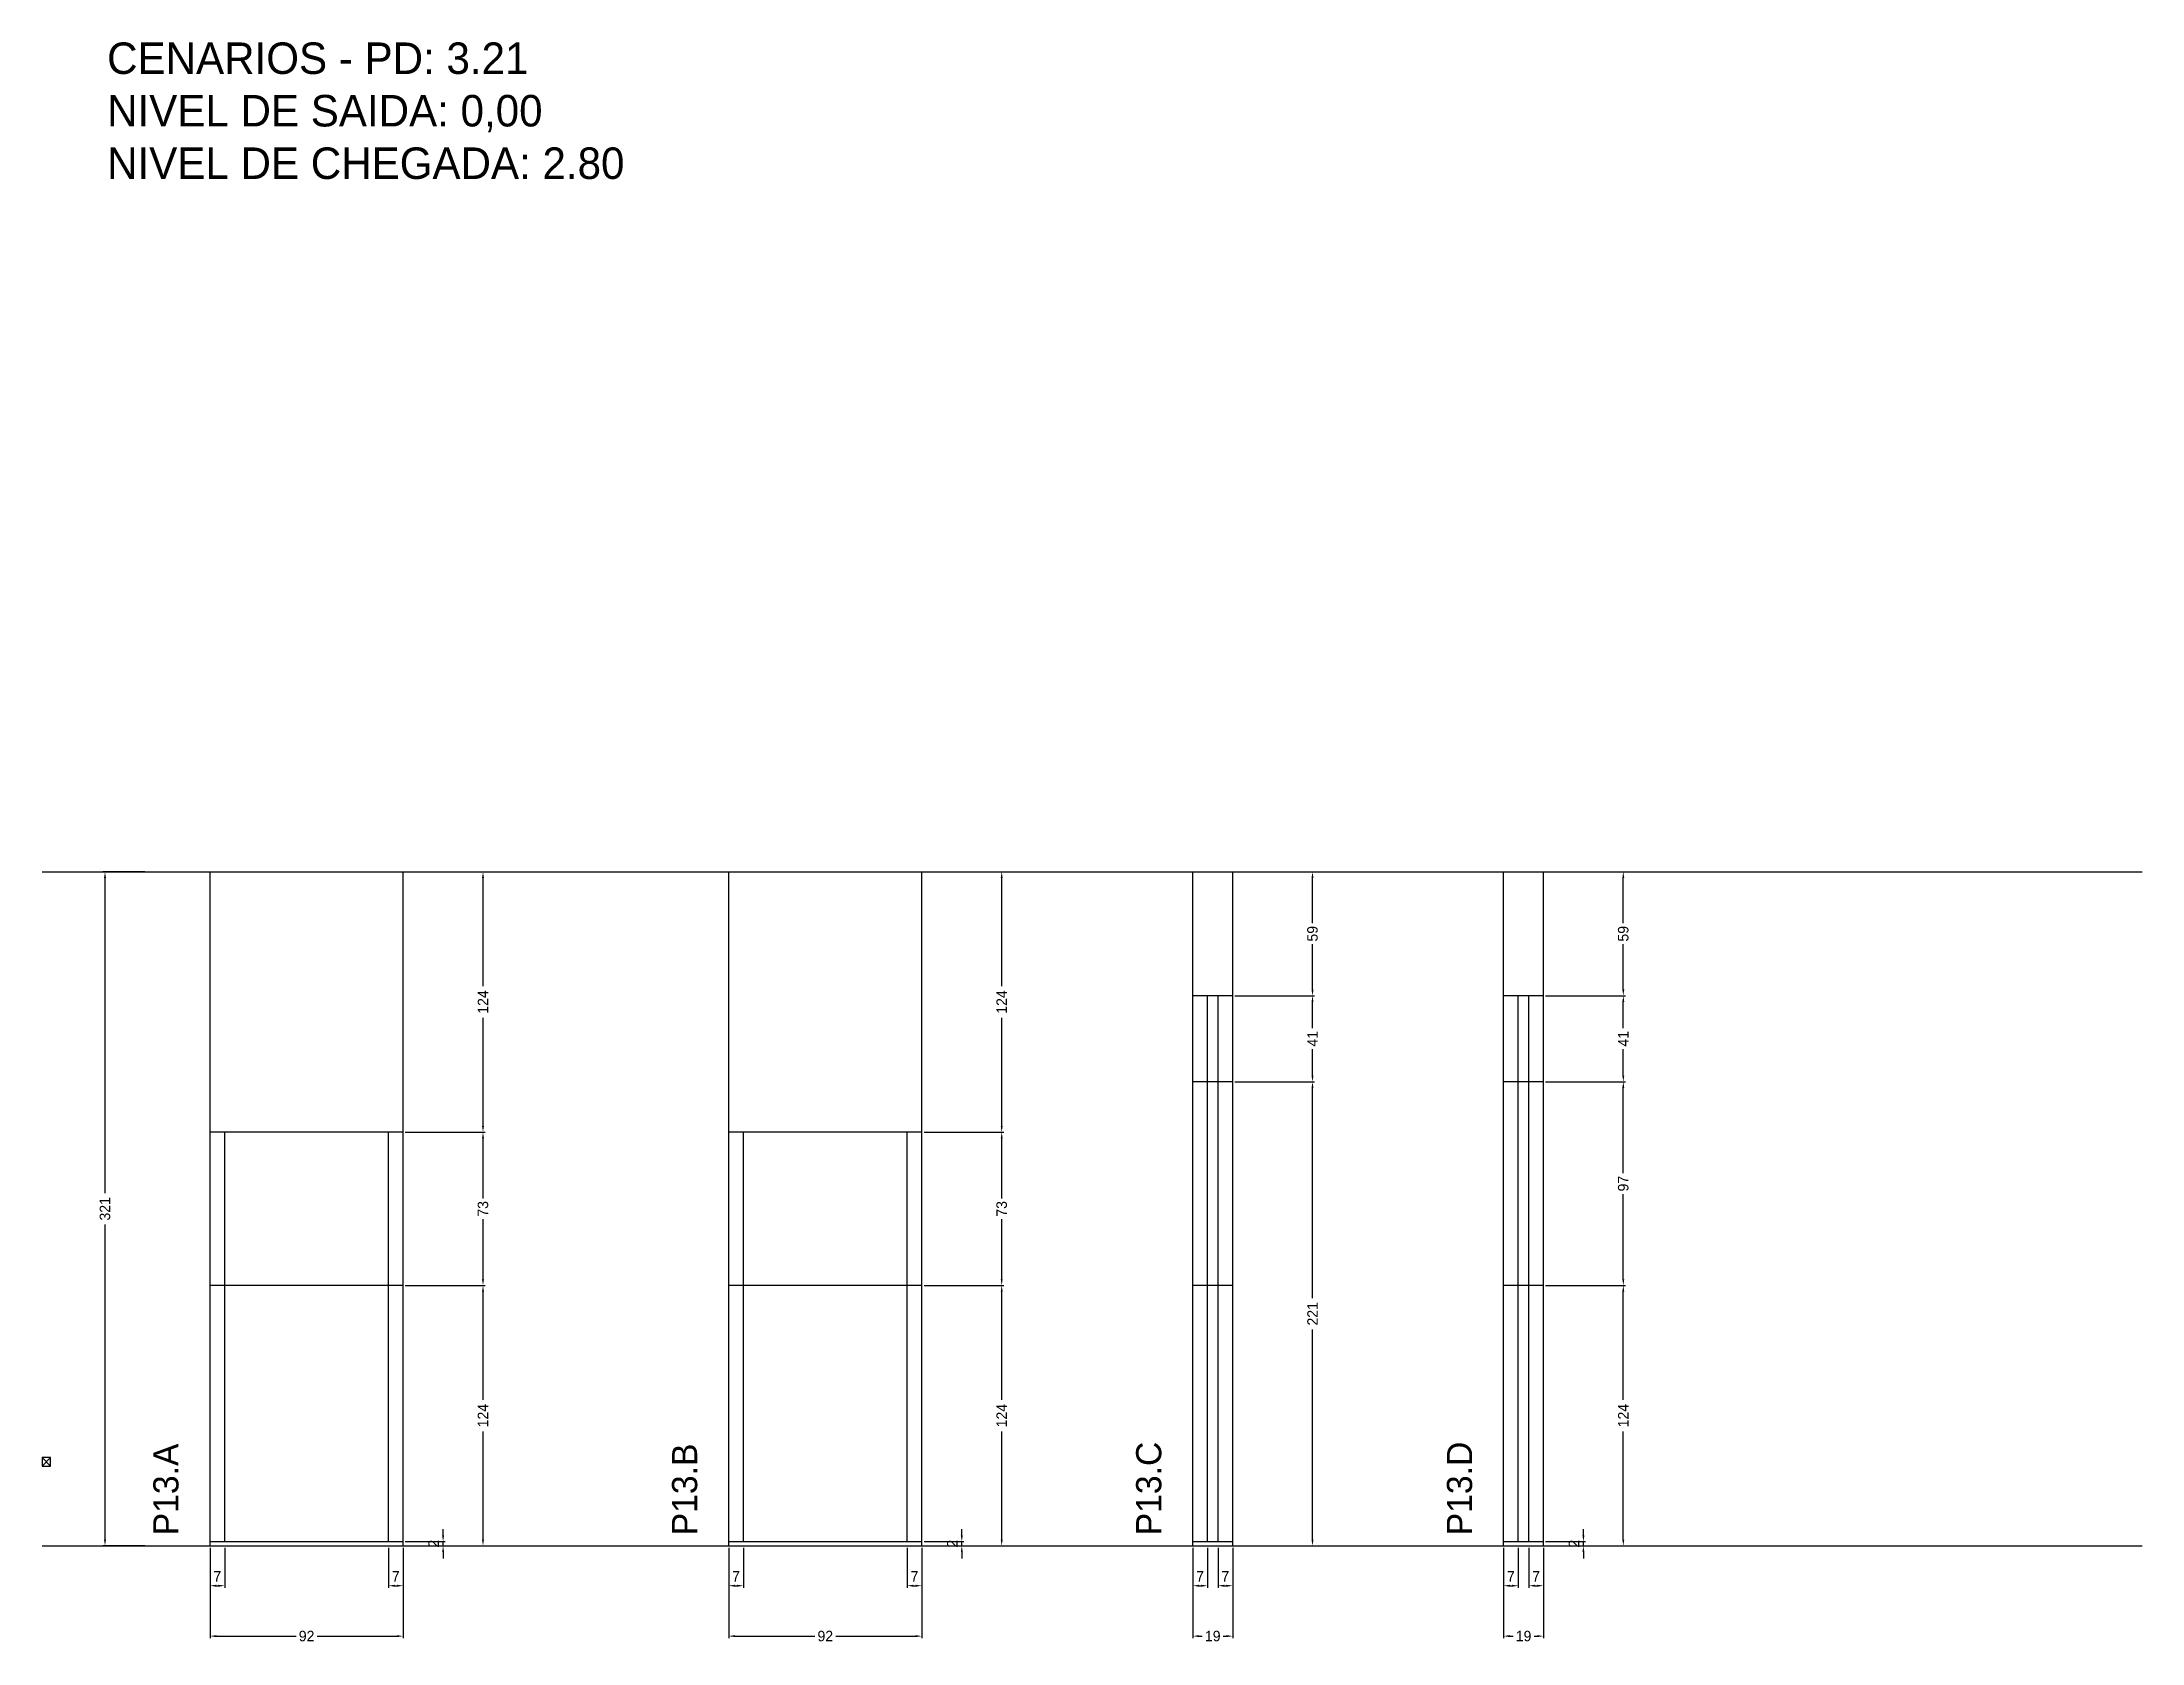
# Model space of a CAD drawing. Header units: centimetres. Extents: x 0 to 1000, y -467 to 295.
import ezdxf

# ---------------------------------------------------------------- set-up
doc = ezdxf.new("R2010")
doc.units = ezdxf.units.CM
doc.linetypes.add('DASHED', pattern=[2, -2])
for name, color, linetype in [('COTA', 241, 'Continuous'), ('NOMENCLATURA', 7, 'Continuous'), ('Nível', 160, 'Continuous'), ('Painéis', 200, 'Continuous'), ('SARR_2.2x7', 40, 'Continuous')]:
    doc.layers.add(name, color=color, linetype=linetype)
doc.dimstyles.new('PAINEL-NOVA', dxfattribs={"dimtxt": 5, "dimasz": 3, "dimexe": 1, "dimexo": 1, "dimgap": 1, "dimtad": 1, "dimcen": 2.5, "dimazin": 3, "dimtfac": 1, "dimtmove": 0, "dimatfit": 3})

# ---------------------------------------------------------------- blocks, each defined once
blk = doc.blocks.new('_CLOSEDFILLED')
at = {"color": 0, "linetype": 'BYBLOCK'}
blk.add_solid([(-1, 0.16), (0, 0), (-1, -0.16)], dxfattribs=at)
blk = doc.blocks.new('*D1')
for p, q in [((49, -100), (29, -100)), ((30, -253), (30, -103)), ((30, -418), (30, -268)), ((49, -421), (29, -421))]:
    blk.add_line(p, q)
at = {"layer": 'Defpoints'}
for p in [(50, -100), (30, -421), (50, -421)]:
    blk.add_point(p, dxfattribs=at)
at = {"layer": 'COTA', "xscale": 3, "yscale": 3}
for p, rotation in [((30, -100), 90), ((30, -421), 270)]:
    blk.add_blockref('_CLOSEDFILLED', p, dxfattribs=dict(at, rotation=rotation))
at = {"layer": 'COTA', "insert": (30, -260.5), "char_height": 5, "attachment_point": 5, "rotation": 90}
blk.add_mtext('321', dxfattribs=at)
blk = doc.blocks.new('MULDURA')
at = {"layer": 'Paineis'}
for p, q in [((0, 0), (4, 4)), ((4, 0), (0, 4))]:
    blk.add_line(p, q, dxfattribs=at)
blk.add_lwpolyline([(0, 0), (4, 0), (4, 4), (0, 4)], close=True, dxfattribs=at)
blk = doc.blocks.new('*D3')
at = {"color": 4}
for p, q in [((173, -297), (211, -297)), ((210, -351.5), (210, -300)), ((210, -418), (210, -366.5)), ((173, -421), (211, -421))]:
    blk.add_line(p, q, dxfattribs=at)
at = {"layer": 'Defpoints'}
for p in [(172, -297), (172, -421), (210, -421)]:
    blk.add_point(p, dxfattribs=at)
at = {"layer": 'COTA', "color": 4, "xscale": 3, "yscale": 3}
for p, rotation in [((210, -297), 90), ((210, -421), 270)]:
    blk.add_blockref('_CLOSEDFILLED', p, dxfattribs=dict(at, rotation=rotation))
at = {"layer": 'COTA', "color": 4, "insert": (210, -359), "char_height": 5, "attachment_point": 5, "rotation": 90}
blk.add_mtext('124', dxfattribs=at)
blk = doc.blocks.new('*D4')
at = {"color": 4}
for p, q in [((173, -224), (211, -224)), ((210, -255.5), (210, -227)), ((210, -294), (210, -265.5)), ((173, -297), (211, -297))]:
    blk.add_line(p, q, dxfattribs=at)
at = {"layer": 'Defpoints'}
for p in [(172, -224), (172, -297), (210, -297)]:
    blk.add_point(p, dxfattribs=at)
at = {"layer": 'COTA', "color": 4, "xscale": 3, "yscale": 3}
for p, rotation in [((210, -224), 90), ((210, -297), 270)]:
    blk.add_blockref('_CLOSEDFILLED', p, dxfattribs=dict(at, rotation=rotation))
at = {"layer": 'COTA', "color": 4, "insert": (210, -260.5), "char_height": 5, "attachment_point": 5, "rotation": 90}
blk.add_mtext('73', dxfattribs=at)
blk = doc.blocks.new('*D5')
at = {"color": 4}
for p, q in [((173, -100), (211, -100)), ((210, -154.5), (210, -103)), ((210, -221), (210, -169.5)), ((173, -224), (211, -224))]:
    blk.add_line(p, q, dxfattribs=at)
at = {"layer": 'Defpoints'}
for p in [(172, -100), (172, -224), (210, -224)]:
    blk.add_point(p, dxfattribs=at)
at = {"layer": 'COTA', "color": 4, "xscale": 3, "yscale": 3}
for p, rotation in [((210, -100), 90), ((210, -224), 270)]:
    blk.add_blockref('_CLOSEDFILLED', p, dxfattribs=dict(at, rotation=rotation))
at = {"layer": 'COTA', "color": 4, "insert": (210, -162), "char_height": 5, "attachment_point": 5, "rotation": 90}
blk.add_mtext('124', dxfattribs=at)
blk = doc.blocks.new('*D6')
at = {"color": 4}
for p, q in [((80, -422), (80, -441)), ((87, -422), (87, -441)), ((83, -440), (84, -440))]:
    blk.add_line(p, q, dxfattribs=at)
at = {"layer": 'Defpoints'}
for p in [(80, -421), (87, -421), (80, -440)]:
    blk.add_point(p, dxfattribs=at)
at = {"layer": 'COTA', "color": 4, "xscale": 3, "yscale": 3, "rotation": 180}
blk.add_blockref('_CLOSEDFILLED', (80, -440), dxfattribs=at)
at = {"layer": 'COTA', "color": 4, "xscale": 3, "yscale": 3}
blk.add_blockref('_CLOSEDFILLED', (87, -440), dxfattribs=at)
at = {"layer": 'COTA', "color": 4, "insert": (83.5, -435.5), "char_height": 5, "attachment_point": 5}
blk.add_mtext('7', dxfattribs=at)
blk = doc.blocks.new('*D7')
at = {"color": 4}
for p, q in [((165, -422), (165, -441)), ((172, -422), (172, -441)), ((168, -440), (169, -440))]:
    blk.add_line(p, q, dxfattribs=at)
at = {"layer": 'Defpoints'}
for p in [(165, -421), (172, -421), (165, -440)]:
    blk.add_point(p, dxfattribs=at)
at = {"layer": 'COTA', "color": 4, "xscale": 3, "yscale": 3, "rotation": 180}
blk.add_blockref('_CLOSEDFILLED', (165, -440), dxfattribs=at)
at = {"layer": 'COTA', "color": 4, "xscale": 3, "yscale": 3}
blk.add_blockref('_CLOSEDFILLED', (172, -440), dxfattribs=at)
at = {"layer": 'COTA', "color": 4, "insert": (168.5, -435.5), "char_height": 5, "attachment_point": 5}
blk.add_mtext('7', dxfattribs=at)
blk = doc.blocks.new('*D8')
at = {"color": 4}
for p, q in [((80, -422), (80, -465)), ((172, -422), (172, -465)), ((83, -464), (121, -464)), ((131, -464), (169, -464))]:
    blk.add_line(p, q, dxfattribs=at)
at = {"layer": 'Defpoints'}
for p in [(80, -421), (172, -421), (80, -464)]:
    blk.add_point(p, dxfattribs=at)
at = {"layer": 'COTA', "color": 4, "xscale": 3, "yscale": 3, "rotation": 180}
blk.add_blockref('_CLOSEDFILLED', (80, -464), dxfattribs=at)
at = {"layer": 'COTA', "color": 4, "xscale": 3, "yscale": 3}
blk.add_blockref('_CLOSEDFILLED', (172, -464), dxfattribs=at)
at = {"layer": 'COTA', "color": 4, "insert": (126, -464), "char_height": 5, "attachment_point": 5}
blk.add_mtext('92', dxfattribs=at)
blk = doc.blocks.new('*D10')
at = {"color": 4}
for p, q in [((420, -297), (458, -297)), ((457, -351.5), (457, -300)), ((457, -418), (457, -366.5)), ((420, -421), (458, -421))]:
    blk.add_line(p, q, dxfattribs=at)
at = {"layer": 'Defpoints'}
for p in [(419, -297), (419, -421), (457, -421)]:
    blk.add_point(p, dxfattribs=at)
at = {"layer": 'COTA', "color": 4, "xscale": 3, "yscale": 3}
for p, rotation in [((457, -297), 90), ((457, -421), 270)]:
    blk.add_blockref('_CLOSEDFILLED', p, dxfattribs=dict(at, rotation=rotation))
at = {"layer": 'COTA', "color": 4, "insert": (457, -359), "char_height": 5, "attachment_point": 5, "rotation": 90}
blk.add_mtext('124', dxfattribs=at)
blk = doc.blocks.new('*D11')
at = {"color": 4}
for p, q in [((420, -224), (458, -224)), ((457, -255.5), (457, -227)), ((457, -294), (457, -265.5)), ((420, -297), (458, -297))]:
    blk.add_line(p, q, dxfattribs=at)
at = {"layer": 'Defpoints'}
for p in [(419, -224), (419, -297), (457, -297)]:
    blk.add_point(p, dxfattribs=at)
at = {"layer": 'COTA', "color": 4, "xscale": 3, "yscale": 3}
for p, rotation in [((457, -224), 90), ((457, -297), 270)]:
    blk.add_blockref('_CLOSEDFILLED', p, dxfattribs=dict(at, rotation=rotation))
at = {"layer": 'COTA', "color": 4, "insert": (457, -260.5), "char_height": 5, "attachment_point": 5, "rotation": 90}
blk.add_mtext('73', dxfattribs=at)
blk = doc.blocks.new('*D12')
at = {"color": 4}
for p, q in [((420, -100), (458, -100)), ((457, -154.5), (457, -103)), ((457, -221), (457, -169.5)), ((420, -224), (458, -224))]:
    blk.add_line(p, q, dxfattribs=at)
at = {"layer": 'Defpoints'}
for p in [(419, -100), (419, -224), (457, -224)]:
    blk.add_point(p, dxfattribs=at)
at = {"layer": 'COTA', "color": 4, "xscale": 3, "yscale": 3}
for p, rotation in [((457, -100), 90), ((457, -224), 270)]:
    blk.add_blockref('_CLOSEDFILLED', p, dxfattribs=dict(at, rotation=rotation))
at = {"layer": 'COTA', "color": 4, "insert": (457, -162), "char_height": 5, "attachment_point": 5, "rotation": 90}
blk.add_mtext('124', dxfattribs=at)
blk = doc.blocks.new('*D13')
at = {"color": 4}
for p, q in [((327, -422), (327, -441)), ((334, -422), (334, -441)), ((330, -440), (331, -440))]:
    blk.add_line(p, q, dxfattribs=at)
at = {"layer": 'Defpoints'}
for p in [(327, -421), (334, -421), (327, -440)]:
    blk.add_point(p, dxfattribs=at)
at = {"layer": 'COTA', "color": 4, "xscale": 3, "yscale": 3, "rotation": 180}
blk.add_blockref('_CLOSEDFILLED', (327, -440), dxfattribs=at)
at = {"layer": 'COTA', "color": 4, "xscale": 3, "yscale": 3}
blk.add_blockref('_CLOSEDFILLED', (334, -440), dxfattribs=at)
at = {"layer": 'COTA', "color": 4, "insert": (330.5, -435.5), "char_height": 5, "attachment_point": 5}
blk.add_mtext('7', dxfattribs=at)
blk = doc.blocks.new('*D14')
at = {"color": 4}
for p, q in [((412, -422), (412, -441)), ((419, -422), (419, -441)), ((415, -440), (416, -440))]:
    blk.add_line(p, q, dxfattribs=at)
at = {"layer": 'Defpoints'}
for p in [(412, -421), (419, -421), (412, -440)]:
    blk.add_point(p, dxfattribs=at)
at = {"layer": 'COTA', "color": 4, "xscale": 3, "yscale": 3, "rotation": 180}
blk.add_blockref('_CLOSEDFILLED', (412, -440), dxfattribs=at)
at = {"layer": 'COTA', "color": 4, "xscale": 3, "yscale": 3}
blk.add_blockref('_CLOSEDFILLED', (419, -440), dxfattribs=at)
at = {"layer": 'COTA', "color": 4, "insert": (415.5, -435.5), "char_height": 5, "attachment_point": 5}
blk.add_mtext('7', dxfattribs=at)
blk = doc.blocks.new('*D15')
at = {"color": 4}
for p, q in [((327, -422), (327, -465)), ((419, -422), (419, -465)), ((330, -464), (368, -464)), ((378, -464), (416, -464))]:
    blk.add_line(p, q, dxfattribs=at)
at = {"layer": 'Defpoints'}
for p in [(327, -421), (419, -421), (327, -464)]:
    blk.add_point(p, dxfattribs=at)
at = {"layer": 'COTA', "color": 4, "xscale": 3, "yscale": 3, "rotation": 180}
blk.add_blockref('_CLOSEDFILLED', (327, -464), dxfattribs=at)
at = {"layer": 'COTA', "color": 4, "xscale": 3, "yscale": 3}
blk.add_blockref('_CLOSEDFILLED', (419, -464), dxfattribs=at)
at = {"layer": 'COTA', "color": 4, "insert": (373, -464), "char_height": 5, "attachment_point": 5}
blk.add_mtext('92', dxfattribs=at)
blk = doc.blocks.new('*D16')
at = {"color": 4}
for p, q in [((568, -200), (606, -200)), ((605, -303), (605, -203)), ((605, -418), (605, -318)), ((568, -421), (606, -421))]:
    blk.add_line(p, q, dxfattribs=at)
at = {"layer": 'Defpoints'}
for p in [(567, -200), (567, -421), (605, -421)]:
    blk.add_point(p, dxfattribs=at)
at = {"layer": 'COTA', "color": 4, "xscale": 3, "yscale": 3}
for p, rotation in [((605, -200), 90), ((605, -421), 270)]:
    blk.add_blockref('_CLOSEDFILLED', p, dxfattribs=dict(at, rotation=rotation))
at = {"layer": 'COTA', "color": 4, "insert": (605, -310.5), "char_height": 5, "attachment_point": 5, "rotation": 90}
blk.add_mtext('221', dxfattribs=at)
blk = doc.blocks.new('*D17')
at = {"color": 4}
for p, q in [((568, -159), (606, -159)), ((605, -174.5), (605, -162)), ((605, -197), (605, -184.5)), ((568, -200), (606, -200))]:
    blk.add_line(p, q, dxfattribs=at)
at = {"layer": 'Defpoints'}
for p in [(567, -159), (567, -200), (605, -200)]:
    blk.add_point(p, dxfattribs=at)
at = {"layer": 'COTA', "color": 4, "xscale": 3, "yscale": 3}
for p, rotation in [((605, -159), 90), ((605, -200), 270)]:
    blk.add_blockref('_CLOSEDFILLED', p, dxfattribs=dict(at, rotation=rotation))
at = {"layer": 'COTA', "color": 4, "insert": (605, -179.5), "char_height": 5, "attachment_point": 5, "rotation": 90}
blk.add_mtext('41', dxfattribs=at)
blk = doc.blocks.new('*D18')
at = {"color": 4}
for p, q in [((568, -100), (606, -100)), ((605, -124.5), (605, -103)), ((605, -156), (605, -134.5)), ((568, -159), (606, -159))]:
    blk.add_line(p, q, dxfattribs=at)
at = {"layer": 'Defpoints'}
for p in [(567, -100), (567, -159), (605, -159)]:
    blk.add_point(p, dxfattribs=at)
at = {"layer": 'COTA', "color": 4, "xscale": 3, "yscale": 3}
for p, rotation in [((605, -100), 90), ((605, -159), 270)]:
    blk.add_blockref('_CLOSEDFILLED', p, dxfattribs=dict(at, rotation=rotation))
at = {"layer": 'COTA', "color": 4, "insert": (605, -129.5), "char_height": 5, "attachment_point": 5, "rotation": 90}
blk.add_mtext('59', dxfattribs=at)
blk = doc.blocks.new('*D19')
at = {"color": 4}
for p, q in [((548, -422), (548, -441)), ((555, -422), (555, -441)), ((551, -440), (552, -440))]:
    blk.add_line(p, q, dxfattribs=at)
at = {"layer": 'Defpoints'}
for p in [(548, -421), (555, -421), (548, -440)]:
    blk.add_point(p, dxfattribs=at)
at = {"layer": 'COTA', "color": 4, "xscale": 3, "yscale": 3, "rotation": 180}
blk.add_blockref('_CLOSEDFILLED', (548, -440), dxfattribs=at)
at = {"layer": 'COTA', "color": 4, "xscale": 3, "yscale": 3}
blk.add_blockref('_CLOSEDFILLED', (555, -440), dxfattribs=at)
at = {"layer": 'COTA', "color": 4, "insert": (551.5, -435.5), "char_height": 5, "attachment_point": 5}
blk.add_mtext('7', dxfattribs=at)
blk = doc.blocks.new('*D20')
at = {"color": 4}
for p, q in [((560, -422), (560, -441)), ((567, -422), (567, -441)), ((563, -440), (564, -440))]:
    blk.add_line(p, q, dxfattribs=at)
at = {"layer": 'Defpoints'}
for p in [(560, -421), (567, -421), (560, -440)]:
    blk.add_point(p, dxfattribs=at)
at = {"layer": 'COTA', "color": 4, "xscale": 3, "yscale": 3, "rotation": 180}
blk.add_blockref('_CLOSEDFILLED', (560, -440), dxfattribs=at)
at = {"layer": 'COTA', "color": 4, "xscale": 3, "yscale": 3}
blk.add_blockref('_CLOSEDFILLED', (567, -440), dxfattribs=at)
at = {"layer": 'COTA', "color": 4, "insert": (563.5, -435.5), "char_height": 5, "attachment_point": 5}
blk.add_mtext('7', dxfattribs=at)
blk = doc.blocks.new('*D21')
at = {"color": 4}
for p, q in [((548, -422), (548, -465)), ((567, -422), (567, -465)), ((551, -464), (552.5, -464)), ((562.5, -464), (564, -464))]:
    blk.add_line(p, q, dxfattribs=at)
at = {"layer": 'Defpoints'}
for p in [(548, -421), (567, -421), (548, -464)]:
    blk.add_point(p, dxfattribs=at)
at = {"layer": 'COTA', "color": 4, "xscale": 3, "yscale": 3, "rotation": 180}
blk.add_blockref('_CLOSEDFILLED', (548, -464), dxfattribs=at)
at = {"layer": 'COTA', "color": 4, "xscale": 3, "yscale": 3}
blk.add_blockref('_CLOSEDFILLED', (567, -464), dxfattribs=at)
at = {"layer": 'COTA', "color": 4, "insert": (557.5, -464), "char_height": 5, "attachment_point": 5}
blk.add_mtext('19', dxfattribs=at)
blk = doc.blocks.new('*D23')
at = {"color": 4}
for p, q in [((716, -297), (754, -297)), ((753, -351.5), (753, -300)), ((753, -418), (753, -366.5)), ((716, -421), (754, -421))]:
    blk.add_line(p, q, dxfattribs=at)
at = {"layer": 'Defpoints'}
for p in [(715, -297), (715, -421), (753, -421)]:
    blk.add_point(p, dxfattribs=at)
at = {"layer": 'COTA', "color": 4, "xscale": 3, "yscale": 3}
for p, rotation in [((753, -297), 90), ((753, -421), 270)]:
    blk.add_blockref('_CLOSEDFILLED', p, dxfattribs=dict(at, rotation=rotation))
at = {"layer": 'COTA', "color": 4, "insert": (753, -359), "char_height": 5, "attachment_point": 5, "rotation": 90}
blk.add_mtext('124', dxfattribs=at)
blk = doc.blocks.new('*D24')
at = {"color": 4}
for p, q in [((716, -200), (754, -200)), ((753, -243.5), (753, -203)), ((753, -294), (753, -253.5)), ((716, -297), (754, -297))]:
    blk.add_line(p, q, dxfattribs=at)
at = {"layer": 'Defpoints'}
for p in [(715, -200), (715, -297), (753, -297)]:
    blk.add_point(p, dxfattribs=at)
at = {"layer": 'COTA', "color": 4, "xscale": 3, "yscale": 3}
for p, rotation in [((753, -200), 90), ((753, -297), 270)]:
    blk.add_blockref('_CLOSEDFILLED', p, dxfattribs=dict(at, rotation=rotation))
at = {"layer": 'COTA', "color": 4, "insert": (753, -248.5), "char_height": 5, "attachment_point": 5, "rotation": 90}
blk.add_mtext('97', dxfattribs=at)
blk = doc.blocks.new('*D25')
at = {"color": 4}
for p, q in [((716, -159), (754, -159)), ((753, -174.5), (753, -162)), ((753, -197), (753, -184.5)), ((716, -200), (754, -200))]:
    blk.add_line(p, q, dxfattribs=at)
at = {"layer": 'Defpoints'}
for p in [(715, -159), (715, -200), (753, -200)]:
    blk.add_point(p, dxfattribs=at)
at = {"layer": 'COTA', "color": 4, "xscale": 3, "yscale": 3}
for p, rotation in [((753, -159), 90), ((753, -200), 270)]:
    blk.add_blockref('_CLOSEDFILLED', p, dxfattribs=dict(at, rotation=rotation))
at = {"layer": 'COTA', "color": 4, "insert": (753, -179.5), "char_height": 5, "attachment_point": 5, "rotation": 90}
blk.add_mtext('41', dxfattribs=at)
blk = doc.blocks.new('*D26')
at = {"color": 4}
for p, q in [((716, -100), (754, -100)), ((753, -124.5), (753, -103)), ((753, -156), (753, -134.5)), ((716, -159), (754, -159))]:
    blk.add_line(p, q, dxfattribs=at)
at = {"layer": 'Defpoints'}
for p in [(715, -100), (715, -159), (753, -159)]:
    blk.add_point(p, dxfattribs=at)
at = {"layer": 'COTA', "color": 4, "xscale": 3, "yscale": 3}
for p, rotation in [((753, -100), 90), ((753, -159), 270)]:
    blk.add_blockref('_CLOSEDFILLED', p, dxfattribs=dict(at, rotation=rotation))
at = {"layer": 'COTA', "color": 4, "insert": (753, -129.5), "char_height": 5, "attachment_point": 5, "rotation": 90}
blk.add_mtext('59', dxfattribs=at)
blk = doc.blocks.new('*D27')
at = {"color": 4}
for p, q in [((696, -422), (696, -441)), ((703, -422), (703, -441)), ((699, -440), (700, -440))]:
    blk.add_line(p, q, dxfattribs=at)
at = {"layer": 'Defpoints'}
for p in [(696, -421), (703, -421), (696, -440)]:
    blk.add_point(p, dxfattribs=at)
at = {"layer": 'COTA', "color": 4, "xscale": 3, "yscale": 3, "rotation": 180}
blk.add_blockref('_CLOSEDFILLED', (696, -440), dxfattribs=at)
at = {"layer": 'COTA', "color": 4, "xscale": 3, "yscale": 3}
blk.add_blockref('_CLOSEDFILLED', (703, -440), dxfattribs=at)
at = {"layer": 'COTA', "color": 4, "insert": (699.5, -435.5), "char_height": 5, "attachment_point": 5}
blk.add_mtext('7', dxfattribs=at)
blk = doc.blocks.new('*D28')
at = {"color": 4}
for p, q in [((708, -422), (708, -441)), ((715, -422), (715, -441)), ((711, -440), (712, -440))]:
    blk.add_line(p, q, dxfattribs=at)
at = {"layer": 'Defpoints'}
for p in [(708, -421), (715, -421), (708, -440)]:
    blk.add_point(p, dxfattribs=at)
at = {"layer": 'COTA', "color": 4, "xscale": 3, "yscale": 3, "rotation": 180}
blk.add_blockref('_CLOSEDFILLED', (708, -440), dxfattribs=at)
at = {"layer": 'COTA', "color": 4, "xscale": 3, "yscale": 3}
blk.add_blockref('_CLOSEDFILLED', (715, -440), dxfattribs=at)
at = {"layer": 'COTA', "color": 4, "insert": (711.5, -435.5), "char_height": 5, "attachment_point": 5}
blk.add_mtext('7', dxfattribs=at)
blk = doc.blocks.new('*D29')
at = {"color": 4}
for p, q in [((696, -422), (696, -465)), ((715, -422), (715, -465)), ((699, -464), (700.5, -464)), ((710.5, -464), (712, -464))]:
    blk.add_line(p, q, dxfattribs=at)
at = {"layer": 'Defpoints'}
for p in [(696, -421), (715, -421), (696, -464)]:
    blk.add_point(p, dxfattribs=at)
at = {"layer": 'COTA', "color": 4, "xscale": 3, "yscale": 3, "rotation": 180}
blk.add_blockref('_CLOSEDFILLED', (696, -464), dxfattribs=at)
at = {"layer": 'COTA', "color": 4, "xscale": 3, "yscale": 3}
blk.add_blockref('_CLOSEDFILLED', (715, -464), dxfattribs=at)
at = {"layer": 'COTA', "color": 4, "insert": (705.5, -464), "char_height": 5, "attachment_point": 5}
blk.add_mtext('19', dxfattribs=at)

msp = doc.modelspace()

# ---------------------------------------------------------------- linework, layer by layer
at = {"layer": 'COTA'}
for p, q in [((80, -224), (80, -100)), ((80, -100), (172, -100)), ((172, -224), (172, -100)), ((327, -224), (327, -100)), ((327, -100), (419, -100)), ((419, -224), (419, -100)), ((548, -159), (548, -100)), ((548, -100), (567, -100)), ((567, -159), (567, -100)), ((696, -159), (696, -100)), ((696, -100), (715, -100)), ((715, -159), (715, -100))]:
    msp.add_line(p, q, dxfattribs=at)
at = {"layer": 'Nível', "linetype": 'DASHED'}
for points in [[(0, -100), (1000, -100)], [(0, -421), (1000, -421)]]:
    msp.add_lwpolyline(points, dxfattribs=at)
at = {"layer": 'Painéis'}
for p, q in [((548, -421), (548, -159)), ((567, -159), (548, -159)), ((567, -421), (567, -159)), ((696, -421), (696, -159)), ((715, -159), (696, -159)), ((715, -421), (715, -159)), ((567, -200), (548, -200)), ((715, -200), (696, -200)), ((80, -421), (80, -224)), ((172, -224), (80, -224)), ((172, -421), (172, -224)), ((327, -421), (327, -224)), ((419, -224), (327, -224)), ((419, -421), (419, -224)), ((172, -297), (80, -297)), ((419, -297), (327, -297)), ((567, -297), (548, -297)), ((715, -297), (696, -297)), ((80, -419), (172, -419)), ((327, -419), (419, -419)), ((548, -419), (567, -419)), ((696, -419), (715, -419))]:
    msp.add_line(p, q, dxfattribs=at)
at = {"layer": 'SARR_2.2x7'}
for points in [[(555, -200), (555, -159)], [(560, -200), (560, -159)], [(703, -419), (703, -159)], [(708, -419), (708, -159)], [(555, -419), (555, -200)], [(560, -419), (560, -200)], [(87, -297), (87, -224)], [(165, -297), (165, -224)], [(334, -297), (334, -224)], [(412, -297), (412, -224)], [(87, -419), (87, -297)], [(165, -419), (165, -297)], [(334, -419), (334, -297)], [(412, -419), (412, -297)]]:
    msp.add_lwpolyline(points, dxfattribs=at)

# ---------------------------------------------------------------- block references
at = {"layer": 'COTA'}
msp.add_blockref('MULDURA', (0, -383), dxfattribs=at)

# ---------------------------------------------------------------- texts
at = {"layer": 'NOMENCLATURA'}
for s, p in [('CENARIOS - PD: 3.21', (31, 280)), ('NIVEL DE SAIDA: 0,00', (31, 255)), ('NIVEL DE CHEGADA: 2.80', (31, 230))]:
    msp.add_text(s, height=15, dxfattribs=at).set_placement(p)
for s, p in [('P13.A', (65, -416)), ('P13.B', (312, -416)), ('P13.C', (533, -416)), ('P13.D', (681, -416))]:
    msp.add_text(s, height=12, rotation=90, dxfattribs=at).set_placement(p)

# ---------------------------------------------------------------- dimensions: what is measured, and where the dimension line sits
at = {"layer": 'COTA'}
dim = msp.add_linear_dim(base=(30, -421), p1=(50, -421), p2=(50, -100), angle=90, dimstyle='PAINEL-NOVA', dxfattribs=at)
dim.commit()
dim.dimension.update_dxf_attribs({"geometry": '*D1', "text_midpoint": (30, -260.5)})
at = {"layer": 'COTA', "color": 4}
for base, p1, p2, picture, middle in [((210, -224), (172, -224), (172, -100), '*D5', (210, -162)), ((457, -224), (419, -224), (419, -100), '*D12', (457, -162)), ((605, -159), (567, -159), (567, -100), '*D18', (605, -129.5)), ((753, -159), (715, -159), (715, -100), '*D26', (753, -129.5)), ((605, -200), (567, -200), (567, -159), '*D17', (605, -179.5)), ((753, -200), (715, -200), (715, -159), '*D25', (753, -179.5)), ((605, -421), (567, -421), (567, -200), '*D16', (605, -310.5)), ((753, -297), (715, -297), (715, -200), '*D24', (753, -248.5)), ((210, -297), (172, -297), (172, -224), '*D4', (210, -260.5)), ((457, -297), (419, -297), (419, -224), '*D11', (457, -260.5)), ((210, -421), (172, -421), (172, -297), '*D3', (210, -359)), ((457, -421), (419, -421), (419, -297), '*D10', (457, -359)), ((753, -421), (715, -421), (715, -297), '*D23', (753, -359))]:
    dim = msp.add_linear_dim(base=base, p1=p1, p2=p2, angle=90, dimstyle='PAINEL-NOVA', dxfattribs=at)
    dim.commit()
    dim.dimension.update_dxf_attribs({"geometry": picture, "text_midpoint": middle})
for base, p1, p2 in [((191, -421), (172, -421), (172, -419)), ((438, -421), (419, -421), (419, -419)), ((734, -421), (715, -421), (715, -419))]:
    msp.add_linear_dim(base=base, p1=p1, p2=p2, angle=90, dimstyle='PAINEL-NOVA', dxfattribs=at).render()
for base, p1, p2, picture, middle in [((80, -440), (80, -421), (87, -421), '*D6', (83.5, -435.5)), ((80, -464), (80, -421), (172, -421), '*D8', (126, -464)), ((165, -440), (165, -421), (172, -421), '*D7', (168.5, -435.5)), ((327, -440), (327, -421), (334, -421), '*D13', (330.5, -435.5)), ((327, -464), (327, -421), (419, -421), '*D15', (373, -464)), ((412, -440), (412, -421), (419, -421), '*D14', (415.5, -435.5)), ((548, -440), (548, -421), (555, -421), '*D19', (551.5, -435.5)), ((548, -464), (548, -421), (567, -421), '*D21', (557.5, -464)), ((560, -440), (560, -421), (567, -421), '*D20', (563.5, -435.5)), ((696, -440), (696, -421), (703, -421), '*D27', (699.5, -435.5)), ((696, -464), (696, -421), (715, -421), '*D29', (705.5, -464)), ((708, -440), (708, -421), (715, -421), '*D28', (711.5, -435.5))]:
    dim = msp.add_linear_dim(base=base, p1=p1, p2=p2, dimstyle='PAINEL-NOVA', dxfattribs=at)
    dim.commit()
    dim.dimension.update_dxf_attribs({"geometry": picture, "text_midpoint": middle})

doc.saveas('drawing.dxf')
